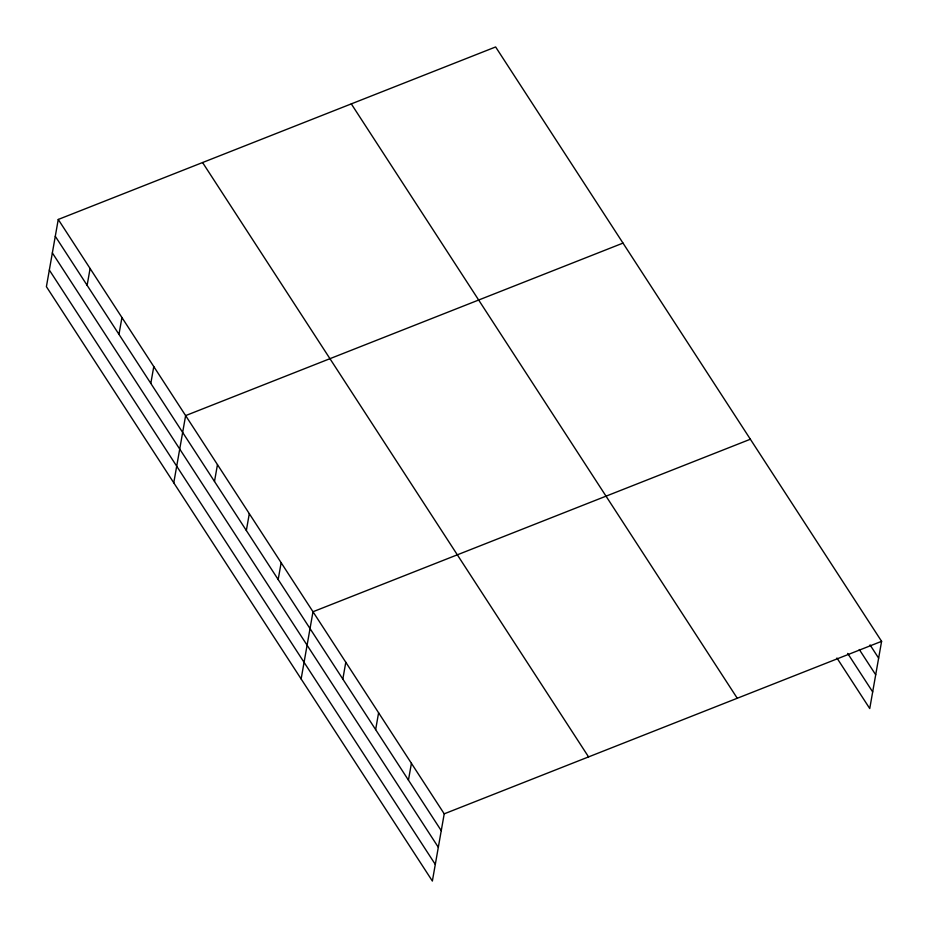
<?xml version="1.0" encoding="UTF-8"?>
<svg xmlns="http://www.w3.org/2000/svg" width="928" height="928" viewBox="0 0 928 928"><rect width="100%" height="100%" fill="white"/><g stroke="black" fill="none" stroke-linecap="round" stroke-linejoin="round"><path stroke-width="1.39" d="M58.255 219.46L46.4 286.671L432.367 881.043L444.222 813.833L58.255 219.46L495.633 46.957L881.6 641.329L869.745 708.54L836.94 658.01M87.128 285.325L90.097 268.494M118.97 334.358L121.939 317.538M150.812 383.392L153.781 366.572M173.768 482.815L185.623 415.605L623.001 243.101M214.496 481.47L217.465 464.638M246.338 530.503L249.307 513.671M278.18 579.536L281.149 562.716M301.136 678.96L312.991 611.749L750.369 439.234M342.826 679.099L345.796 662.267M375.643 729.617L378.601 712.785M408.448 780.135L411.417 763.315M444.222 813.833L881.6 641.329M870.046 644.914L878.63 658.149M859.293 649.519L875.696 674.772M847.682 653.416L872.68 691.905M351.294 103.878L737.261 698.25M202.582 162.539L588.561 756.9M55.286 236.292L441.252 830.653M52.351 252.915L438.318 847.287M49.335 270.048L435.302 864.42"/></g></svg>
